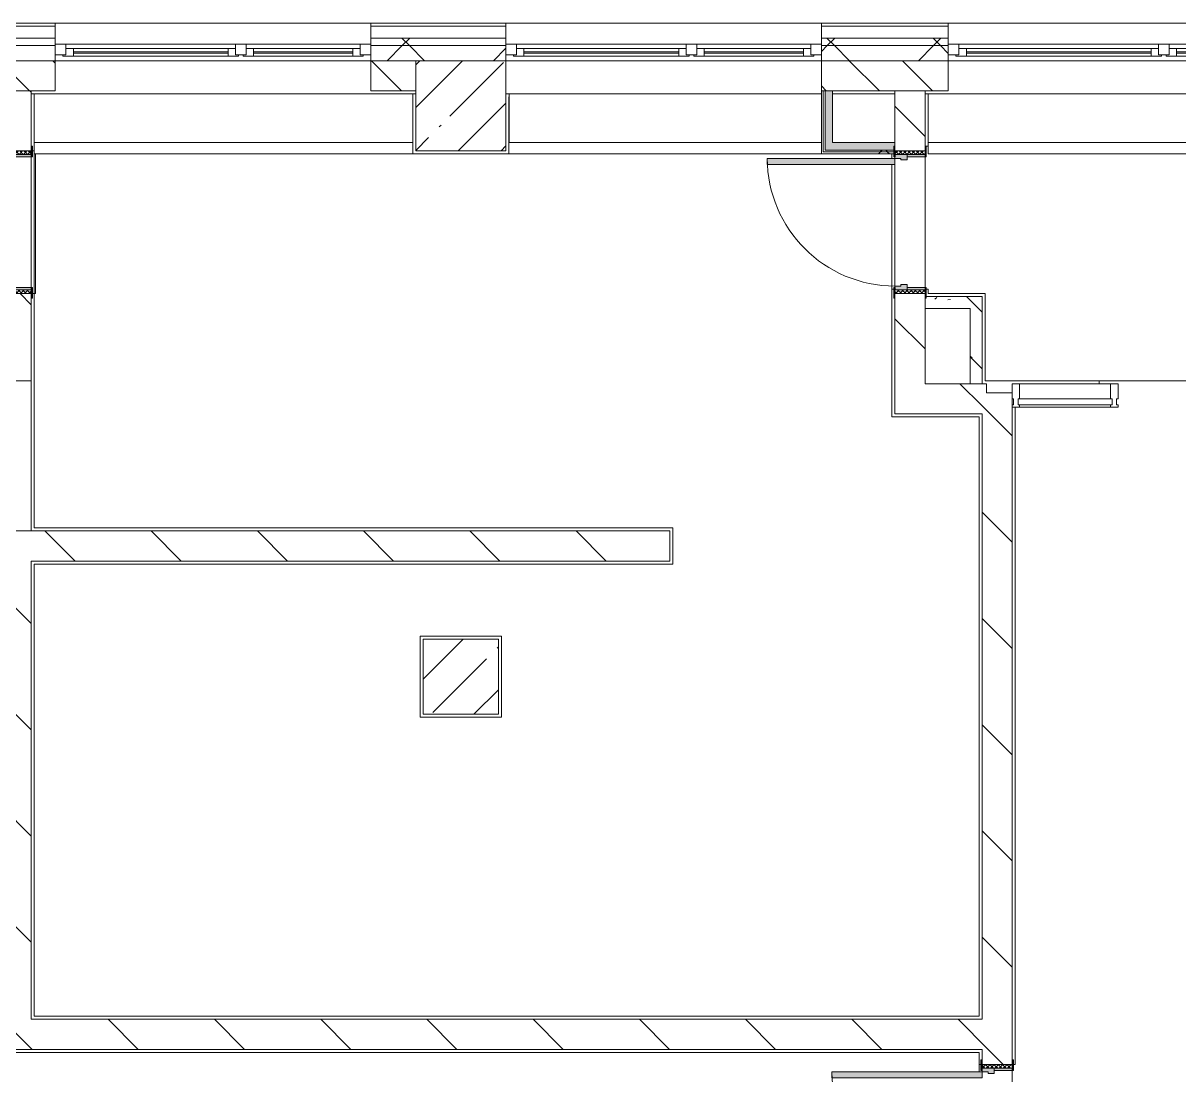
# Model space of a CAD drawing. Header units: millimetres. Extents: x -4196 to 190310, y -8553 to 29000.
# Drawn here: x 110892 to 118586, y 20350 to 27350 of the extents above; entities that cross this region are included whole.
import ezdxf

# ---------------------------------------------------------------- set-up
doc = ezdxf.new("R2010")
doc.units = ezdxf.units.MM
for name, color, linetype, lineweight, true_color in [('A-DOOR-1', 7, 'Continuous', 5, 0xaaaaaa), ('A-DOOR-2', 7, 'Continuous', 5, 0xe2e2e2), ('A-DOOR-FRAM-1', 7, 'Continuous', 5, 0xe2e2e2), ('A-DOOR-FRAM-2', 7, 'Continuous', 5, 0xaaaaaa), ('A-FLOR-1', 7, 'Continuous', 5, 0xaaaaaa), ('I-WALL-2', 7, 'Continuous', 9, 0xe7e7e7), ('I-WALL-5', 7, 'Continuous', 5, 0x787878)]:
    doc.layers.add(name, color=color, linetype=linetype, lineweight=lineweight, true_color=true_color)
for name, color, linetype, lineweight in [('A-GLAZ-1', 7, 'Continuous', 5), ('A-GLAZ-CWMG-2', 7, 'Continuous', 5), ('A-WALL', 7, 'Continuous', 9), ('A-WALL-4', 7, 'Continuous', 5), ('I-WALL-3', 7, 'Continuous', 5), ('S-COLS-2', 7, 'Continuous', 5)]:
    doc.layers.add(name, color=color, linetype=linetype, lineweight=lineweight)
pattern_1 = [(135, (59346.5, 0), (-353.5534, -353.5534), [])]
pattern_2 = [(135, (1826.41, 164.685), (-14.14214, -14.14214), []), (225, (1826.41, 164.685), (14.14214, -14.14214), [])]
pattern_3 = [(45, (-296.384, 164.685), (-14.1421, 14.1421), []), (135, (-296.384, 164.685), (-14.1421, -14.1421), [])]
pattern_4 = [(45, (59346.5, 0), (-353.5534, 353.5534), []), (135, (59346.5, 0), (-353.5534, -353.5534), [])]
pattern_5 = [(135, (59346.5, 0), (-377.1708, -377.1708), [533.4, -88.9, 17.78, -88.9]), (135, (59346.5, 376.94), (-377.1708, -377.1708), []), (50, (59346.5, 0), (637.6445, -55.7866), [66.675, -733.425]), (355, (59346.5, 0), (-123.3494, 668.699), [53.34, -586.74]), (100.451, (59399.6, -4.65), (514.299, 612.908), [56.665, -623.315]), (46.184, (59346.5, 177.8), (948.776, -147.15), [100.012, -1100.137]), (96.636, (59425.6, 165.5), (830.909, 865.997), [84.998, -934.973]), (351.184, (59346.5, 177.8), (830.918, 865.988), [80.01, -880.11]), (21, (59435.4, 133.35), (530.6506, -357.9283), [66.675, -733.425]), (326, (59435.4, 133.35), (216.308, 644.6585), [53.34, -586.74]), (71.451, (59479.6, 103.5), (746.9596, 286.7243), [56.665, -623.315]), (37.5, (59346.5, 0), (10.8105, 295.9426), [16.764, -562.864, 16.764, -578.866, -588.962]), (37.5, (59346.5, 0), (10.8105, 295.9426), [-1175.258, 16.764, -572.198]), (7.5, (59346.5, 0), (233.8692, 350.6318), [16.764, -322.834, 16.764, -549.529, -224.472]), (7.5, (59346.5, 0), (233.8692, 350.6318), [-905.891, 16.764, -207.708]), (327.5, (59148.24, 0), (474.5678, -20.0513), [16.764, -205.486, 16.764, -676.656, -920.115]), (327.5, (59148.24, 0), (474.5678, -20.0513), [-915.67, 16.764, -903.351]), (317.5, (59059.34, 0), (518.4522, 88.9934), [16.764, -272.161, 16.764, -443.738, -653.415]), (317.5, (59059.34, 0), (518.4522, 88.9934), [-749.427, 16.764, -636.651])]
pattern_6 = [(45, (59346.5, 0), (-530.33, 530.33), []), (135, (59346.5, 0), (-530.33, -530.33), [])]

# ---------------------------------------------------------------- blocks, each defined once
blk = doc.blocks.new('Прямоугольный импост - Импост структурный с накладкой - 160мм Темный-32302292-1_6_1_птичка')
at = {"layer": 'A-GLAZ-CWMG-2'}
for p, q in [((-50, 40), (-50, 140)), ((-50, 140), (0, 140)), ((0, 140), (0, 40)), ((-40, 40), (-50, 40)), ((-50, -17), (-50, 0)), ((-50, 0), (-40, 0)), ((-40, 0), (-40, 40)), ((-10, 40), (-10, 0)), ((0, 40), (-10, 40)), ((-10, 0), (0, 0)), ((0, 0), (0, -17)), ((0, -17), (-50, -17))]:
    blk.add_line(p, q, dxfattribs=at)
blk = doc.blocks.new('110_Дверь_СКБ_1Ст_Внутренняя1 - Д-11л 950х2100-32173567-1_6_1_птичка')
at = {"layer": 'A-DOOR-1'}
h = blk.add_hatch(dxfattribs=at)
h.set_pattern_fill('FP_119', color=256, style=0, pattern_type=2)
h.set_pattern_definition(pattern_2)
h.paths.add_polyline_path([(462.5, -100), (487.5, -100), (487.5, 100), (462.5, 100), (462.5, -53.7)])
at = {"layer": 'A-DOOR-2'}
h = blk.add_hatch(color=256, dxfattribs=at)
h.paths.add_polyline_path([(-437.5, 20), (-402.5, 20), (-402.5, 60), (-412.5, 60), (-412.5, 100), (-437.5, 100)])
h.paths.add_polyline_path([(427.5, 44), (427.5, 20), (462.5, 20), (462.5, 100), (437.5, 100), (437.5, 60), (427.5, 60)])
at = {"layer": 'A-DOOR-FRAM-1'}
for points in [[(397.5, 875.8), (397.5, 100), (437.5, 100), (437.5, 950), (397.5, 950)], [(-492.5, 100), (-422.5, 100), (-422.5, 108), (-492.5, 108)], [(447.5, 100), (517.5, 100), (517.5, 108), (447.5, 108)], [(-437.5, -100), (-422.5, -100), (-422.5, 20), (-437.5, 20), (-437.5, -53.7)], [(447.5, -53.7), (447.5, -100), (462.5, -100), (462.5, 20), (447.5, 20)], [(-492.5, -100), (-492.5, -108), (-422.5, -108), (-422.5, -100), (-482.5, -100)], [(447.5, -108), (517.5, -108), (517.5, -100), (447.5, -102.3)]]:
    blk.add_hatch(color=256, dxfattribs=at).paths.add_polyline_path(points)
at = {"layer": 'A-DOOR-FRAM-2'}
h = blk.add_hatch(dxfattribs=at)
h.set_pattern_fill('FP_120', color=256, style=0, pattern_type=2)
h.set_pattern_definition(pattern_3)
h.paths.add_polyline_path([(-462.5, 100), (-462.5, -100), (-437.5, -100), (-437.5, 100)])
at = {"layer": 'A-DOOR-1'}
for p, q in [((437.5, 950), (397.5, 950)), ((397.5, 950), (397.5, 100)), ((437.5, 100), (437.5, 950)), ((397.5, 100), (437.5, 100))]:
    blk.add_line(p, q, dxfattribs=at)
blk.add_arc((437.5, 100), 850, 90, 180, dxfattribs=at)
at = {"layer": 'A-DOOR-FRAM-2'}
for p, q in [((-422.5, 108), (-492.5, 108)), ((-492.5, 108), (-492.5, 100)), ((-492.5, 100), (-422.5, 100)), ((-437.5, 100), (-462.5, 100)), ((-462.5, 100), (-462.5, -100)), ((-412.5, 100), (-437.5, 100)), ((-437.5, 100), (-437.5, 20)), ((-437.5, -100), (-437.5, 100)), ((-422.5, 100), (-437.5, 100)), ((-437.5, 100), (-437.5, 99)), ((-437.5, 99), (-422.5, 99)), ((-422.5, 100), (-422.5, 108)), ((-422.5, 99), (-422.5, 100)), ((-412.5, 60), (-412.5, 100)), ((437.5, 100), (437.5, 60)), ((462.5, 100), (437.5, 100)), ((517.5, 108), (447.5, 108)), ((447.5, 108), (447.5, 100)), ((462.5, 100), (447.5, 100)), ((447.5, 100), (447.5, 99)), ((447.5, 100), (517.5, 100)), ((447.5, 99), (462.5, 99)), ((462.5, 20), (462.5, 100)), ((487.5, 100), (462.5, 100)), ((462.5, 100), (462.5, -100)), ((462.5, 99), (462.5, 100)), ((487.5, -100), (487.5, 100)), ((517.5, 100), (517.5, 108)), ((-437.5, 20), (-402.5, 20)), ((-422.5, 20), (-437.5, 20)), ((-437.5, 20), (-437.5, -100)), ((-422.5, -100), (-422.5, 20)), ((-402.5, 60), (-412.5, 60)), ((-402.5, 20), (-402.5, 60)), ((437.5, 60), (427.5, 60)), ((427.5, 60), (427.5, 20)), ((427.5, 20), (462.5, 20)), ((462.5, 20), (447.5, 20)), ((447.5, 20), (447.5, -100)), ((462.5, -100), (462.5, 20)), ((-422.5, -100), (-492.5, -100)), ((-492.5, -100), (-492.5, -108)), ((-492.5, -108), (-422.5, -108)), ((-462.5, -100), (-437.5, -100)), ((-437.5, -100), (-422.5, -100)), ((-422.5, -108), (-422.5, -100)), ((447.5, -100), (462.5, -100)), ((517.5, -100), (447.5, -100)), ((447.5, -100), (447.5, -108)), ((447.5, -108), (517.5, -108)), ((462.5, -100), (487.5, -100)), ((517.5, -108), (517.5, -100))]:
    blk.add_line(p, q, dxfattribs=at)
blk = doc.blocks.new('PNS_Панель прямоугольная - Нр_Стекло - 40мм-32305525-1_6_1_птичка')
at = {"layer": 'A-GLAZ-1'}
for p, q in [((-312.5, 0), (312.5, 0)), ((302.5, 0), (-302.5, 0)), ((-302.5, -40), (302.5, -40))]:
    blk.add_line(p, q, dxfattribs=at)
blk = doc.blocks.new('Прямоугольный импост - Импост структурный с накладкой - 160мм Темный-32302294-1_6_1_птичка')
at = {"layer": 'A-GLAZ-CWMG-2'}
for p, q in [((-25, 40), (-25, 140)), ((-25, 140), (25, 140)), ((25, 140), (25, 40)), ((-15, 40), (-25, 40)), ((-25, -17), (-25, 0)), ((-25, 0), (-15, 0)), ((-15, 0), (-15, 40)), ((15, 40), (15, 0)), ((25, 40), (15, 40)), ((15, 0), (25, 0)), ((25, 0), (25, -17)), ((25, -17), (-25, -17))]:
    blk.add_line(p, q, dxfattribs=at)
blk = doc.blocks.new('Прямоугольный импост - Импост структурный с накладкой - 160мм Темный-32305521-1_6_1_птичка')
at = {"layer": 'A-GLAZ-CWMG-2'}
for p, q in [((58180, 24950), (58785, 24950)), ((58180, 24793), (58785, 24793))]:
    blk.add_line(p, q, dxfattribs=at)
blk = doc.blocks.new('BSC_Колонна _Прямоугольная - 500х500-33455413-1_6_1_птичка')
at = {"layer": 'S-COLS-2'}
h = blk.add_hatch(dxfattribs=at)
h.set_pattern_fill('FP_171', color=256, style=0, pattern_type=2)
h.set_pattern_definition([(45, (-54460, -23000), (-285.123, 285.123), []), (45, (-54174.88, -23000), (-285.123, 285.123), [504.031, -100.806, 16.764, -84.042])])
h.paths.add_polyline_path([(-250, -250), (250, -250), (250, 250), (-250, 250), (-250, 51.1)])
for p, q in [((250, 250), (-250, 250)), ((-250, 250), (-250, -250)), ((250, -250), (250, 250)), ((-250, -250), (250, -250))]:
    blk.add_line(p, q, dxfattribs=at)
blk = doc.blocks.new('120_Окно_СКБ_2Ст - 120_Окно_СКБ_2Ст 2100х2400 _мал створка справа_-19092174-1_6_1_птичка')
at = {"layer": 'A-GLAZ-1'}
for p, q in [((-1050, -75), (-1050, -5)), ((-1050, -5), (-980, -5)), ((1050, -5), (-1050, -5)), ((-980, -75), (-1050, -75)), ((-1050, -75), (-1000, -75)), ((-980, -75), (-1000, -75)), ((-1000, -75), (-1000, -85)), ((-980, -5), (-980, -75)), ((150, -35), (-980, -35)), ((-980, -35), (-980, -75)), ((-930, -85), (-930, -35)), ((-930, -55), (100, -55)), ((100, -65), (-930, -65)), ((100, -85), (100, -35)), ((150, -75), (150, -5)), ((150, -5), (220, -5)), ((150, -75), (150, -35)), ((220, -75), (150, -75)), ((170, -75), (150, -75)), ((170, -75), (200, -75)), ((170, -85), (170, -75)), ((220, -75), (200, -75)), ((200, -75), (200, -85)), ((220, -5), (220, -75)), ((980, -35), (220, -35)), ((220, -35), (220, -75)), ((270, -85), (270, -35)), ((270, -55), (930, -55)), ((930, -65), (270, -65)), ((930, -85), (930, -35)), ((980, -75), (980, -5)), ((980, -5), (1050, -5)), ((980, -75), (980, -35)), ((1050, -75), (980, -75)), ((1000, -75), (980, -75)), ((1000, -75), (1050, -75)), ((1000, -85), (1000, -75)), ((1050, -5), (1050, -75)), ((-1000, -85), (170, -85)), ((170, -85), (-1000, -85)), ((200, -85), (1000, -85)), ((1000, -85), (200, -85))]:
    blk.add_line(p, q, dxfattribs=at)
blk = doc.blocks.new('120_Окно_СКБ_2Ст - 120_Окно_СКБ_2Ст 2300х2400 _мал створка справа_-19949978-1_6_1_птичка')
at = {"layer": 'A-GLAZ-1'}
for p, q in [((-1150, -75), (-1150, -5)), ((-1150, -5), (-1080, -5)), ((1150, -5), (-1150, -5)), ((-1080, -75), (-1150, -75)), ((-1150, -75), (-1100, -75)), ((-1080, -75), (-1100, -75)), ((-1100, -75), (-1100, -85)), ((-1080, -5), (-1080, -75)), ((250, -35), (-1080, -35)), ((-1080, -35), (-1080, -75)), ((-1030, -85), (-1030, -35)), ((-1030, -55), (200, -55)), ((200, -65), (-1030, -65)), ((200, -85), (200, -35)), ((250, -75), (250, -5)), ((250, -5), (320, -5)), ((250, -75), (250, -35)), ((320, -75), (250, -75)), ((270, -75), (250, -75)), ((270, -75), (300, -75)), ((270, -85), (270, -75)), ((320, -75), (300, -75)), ((300, -75), (300, -85)), ((320, -5), (320, -75)), ((1080, -35), (320, -35)), ((320, -35), (320, -75)), ((370, -85), (370, -35)), ((370, -55), (1030, -55)), ((1030, -65), (370, -65)), ((1030, -85), (1030, -35)), ((1080, -75), (1080, -5)), ((1080, -5), (1150, -5)), ((1080, -75), (1080, -35)), ((1150, -75), (1080, -75)), ((1100, -75), (1080, -75)), ((1100, -75), (1150, -75)), ((1100, -85), (1100, -75)), ((1150, -5), (1150, -75)), ((-1100, -85), (270, -85)), ((270, -85), (-1100, -85)), ((300, -85), (1100, -85)), ((1100, -85), (300, -85))]:
    blk.add_line(p, q, dxfattribs=at)
blk = doc.blocks.new('110_Дверь_СКБ_1Ст_Внутренняя1 - Д-26л 950х2100 EIW30-32941023-1_6_1_птичка')
at = {"layer": 'A-DOOR-1'}
h = blk.add_hatch(dxfattribs=at)
h.set_pattern_fill('FP_119', color=256, style=0, pattern_type=2)
h.set_pattern_definition(pattern_2)
h.paths.add_polyline_path([(462.5, 100), (467.5, -100), (487.5, -100), (487.5, 100), (467.5, 100)])
at = {"layer": 'A-DOOR-2'}
h = blk.add_hatch(color=256, dxfattribs=at)
h.paths.add_polyline_path([(-437.5, 92.9), (-437.5, 20), (-402.5, 20), (-407.2, 60), (-412.5, 65.8), (-412.5, 100), (-437.5, 94.9), (-437.5, 94)])
h.paths.add_polyline_path([(427.5, 44), (427.5, 20), (462.5, 20), (462.5, 100), (437.5, 100), (437.5, 60), (427.5, 60)])
at = {"layer": 'A-DOOR-FRAM-1'}
for points in [[(397.5, 100), (437.5, 100), (437.5, 950), (397.5, 950), (397.5, 120)], [(-492.5, 102.9), (-492.5, 100), (-422.5, 100), (-422.5, 108), (-492.5, 108)], [(447.5, 108), (447.5, 100), (517.5, 100), (517.5, 108), (462.5, 108)], [(-437.5, -100), (-422.5, -100), (-422.5, 20), (-437.5, 20)], [(447.5, -100), (462.5, -100), (462.5, 20), (447.5, 20)], [(-492.5, -100), (-492.5, -108), (-422.5, -108), (-422.5, -100), (-462.5, -100)], [(447.5, -100), (447.5, -108), (517.5, -108), (517.5, -100), (462.5, -100)]]:
    blk.add_hatch(color=256, dxfattribs=at).paths.add_polyline_path(points)
at = {"layer": 'A-DOOR-FRAM-2'}
h = blk.add_hatch(dxfattribs=at)
h.set_pattern_fill('FP_120', color=256, style=0, pattern_type=2)
h.set_pattern_definition(pattern_3)
h.paths.add_polyline_path([(-462.5, -100), (-437.5, -100), (-443.3, 100), (-462.5, 100)])
at = {"layer": 'A-DOOR-1'}
for p, q in [((437.5, 950), (397.5, 950)), ((397.5, 950), (397.5, 100)), ((437.5, 100), (437.5, 950)), ((397.5, 100), (437.5, 100))]:
    blk.add_line(p, q, dxfattribs=at)
blk.add_arc((437.5, 100), 850, 90, 180, dxfattribs=at)
at = {"layer": 'A-DOOR-FRAM-2'}
for p, q in [((-422.5, 108), (-492.5, 108)), ((-492.5, 108), (-492.5, 100)), ((-492.5, 100), (-422.5, 100)), ((-437.5, 100), (-462.5, 100)), ((-462.5, 100), (-462.5, -100)), ((-412.5, 100), (-437.5, 100)), ((-437.5, 100), (-437.5, 20)), ((-437.5, -100), (-437.5, 100)), ((-422.5, 100), (-437.5, 100)), ((-437.5, 100), (-437.5, 99)), ((-437.5, 99), (-422.5, 99)), ((-422.5, 100), (-422.5, 108)), ((-422.5, 99), (-422.5, 100)), ((-412.5, 60), (-412.5, 100)), ((437.5, 100), (437.5, 60)), ((462.5, 100), (437.5, 100)), ((517.5, 108), (447.5, 108)), ((447.5, 108), (447.5, 100)), ((462.5, 100), (447.5, 100)), ((447.5, 100), (447.5, 99)), ((447.5, 100), (517.5, 100)), ((447.5, 99), (462.5, 99)), ((462.5, 20), (462.5, 100)), ((487.5, 100), (462.5, 100)), ((462.5, 100), (462.5, -100)), ((462.5, 99), (462.5, 100)), ((487.5, -100), (487.5, 100)), ((517.5, 100), (517.5, 108)), ((-437.5, 20), (-402.5, 20)), ((-422.5, 20), (-437.5, 20)), ((-437.5, 20), (-437.5, -100)), ((-422.5, -100), (-422.5, 20)), ((-402.5, 60), (-412.5, 60)), ((-402.5, 20), (-402.5, 60)), ((437.5, 60), (427.5, 60)), ((427.5, 60), (427.5, 20)), ((427.5, 20), (462.5, 20)), ((462.5, 20), (447.5, 20)), ((447.5, 20), (447.5, -100)), ((462.5, -100), (462.5, 20)), ((-422.5, -100), (-492.5, -100)), ((-492.5, -100), (-492.5, -108)), ((-492.5, -108), (-422.5, -108)), ((-462.5, -100), (-437.5, -100)), ((-437.5, -100), (-422.5, -100)), ((-422.5, -108), (-422.5, -100)), ((447.5, -100), (462.5, -100)), ((517.5, -100), (447.5, -100)), ((447.5, -100), (447.5, -108)), ((447.5, -108), (517.5, -108)), ((462.5, -100), (487.5, -100)), ((517.5, -108), (517.5, -100))]:
    blk.add_line(p, q, dxfattribs=at)
blk = doc.blocks.new('110_Дверь_СКБ_1Ст_Внутренняя1 - Д-12 EIW 1100x2100h_кладовые _все__ коридор _между помещениями блока столовой__ моечные _все_-32936079-1_6_1_птичка')
at = {"layer": 'A-DOOR-1'}
h = blk.add_hatch(dxfattribs=at)
h.set_pattern_fill('FP_149', color=256, style=0, pattern_type=2)
h.set_pattern_definition([(135, (1751.41, 164.685), (-14.14214, -14.14214), []), (225, (1751.41, 164.685), (14.14214, -14.14214), [])])
h.paths.add_polyline_path([(537.5, -100), (562.5, -100), (562.5, 100), (537.5, 100)])
at = {"layer": 'A-DOOR-2'}
h = blk.add_hatch(color=256, dxfattribs=at)
h.paths.add_polyline_path([(-512.5, 20), (-477.5, 20), (-477.5, 60), (-487.5, 60), (-487.5, 100), (-512.5, 100)])
h.paths.add_polyline_path([(502.5, 44), (502.5, 20), (537.5, 20), (537.5, 100), (512.5, 100), (512.5, 60), (502.5, 60)])
at = {"layer": 'A-DOOR-FRAM-1'}
for points in [[(472.5, 120), (472.5, 100), (512.5, 100), (512.5, 1100), (472.5, 1100), (472.5, 178.7)], [(-567.5, 100), (-497.5, 100), (-497.5, 108), (-567.5, 108)], [(522.5, 100), (592.5, 100), (592.5, 108), (522.5, 108)], [(-512.5, -100), (-497.5, -100), (-497.5, 20), (-512.5, 20)], [(522.5, -100), (537.5, -100), (537.5, 20), (522.5, 20)], [(-567.5, -108), (-497.5, -108), (-497.5, -100), (-567.5, -100)], [(522.5, -108), (592.5, -108), (592.5, -100), (522.5, -100)]]:
    blk.add_hatch(color=256, dxfattribs=at).paths.add_polyline_path(points)
at = {"layer": 'A-DOOR-FRAM-2'}
h = blk.add_hatch(dxfattribs=at)
h.set_pattern_fill('FP_150', color=256, style=0, pattern_type=2)
h.set_pattern_definition([(45, (-371.384, 164.685), (-14.1421, 14.1421), []), (135, (-371.384, 164.685), (-14.1421, -14.1421), [])])
h.paths.add_polyline_path([(-537.5, -100), (-512.5, -100), (-512.5, 100), (-537.5, 100)])
at = {"layer": 'A-DOOR-1'}
for p, q in [((512.5, 1100), (472.5, 1100)), ((472.5, 1100), (472.5, 100)), ((512.5, 100), (512.5, 1100)), ((472.5, 100), (512.5, 100))]:
    blk.add_line(p, q, dxfattribs=at)
blk.add_arc((512.5, 100), 1000, 90, 180, dxfattribs=at)
at = {"layer": 'A-DOOR-FRAM-2'}
for p, q in [((-497.5, 108), (-567.5, 108)), ((-567.5, 108), (-567.5, 100)), ((-567.5, 100), (-497.5, 100)), ((-512.5, 100), (-537.5, 100)), ((-537.5, 100), (-537.5, -100)), ((-487.5, 100), (-512.5, 100)), ((-512.5, 100), (-512.5, 20)), ((-512.5, -100), (-512.5, 100)), ((-497.5, 100), (-512.5, 100)), ((-512.5, 100), (-512.5, 99)), ((-512.5, 99), (-497.5, 99)), ((-497.5, 100), (-497.5, 108)), ((-497.5, 99), (-497.5, 100)), ((-487.5, 60), (-487.5, 100)), ((512.5, 100), (512.5, 60)), ((537.5, 100), (512.5, 100)), ((592.5, 108), (522.5, 108)), ((522.5, 108), (522.5, 100)), ((537.5, 100), (522.5, 100)), ((522.5, 100), (522.5, 99)), ((522.5, 100), (592.5, 100)), ((522.5, 99), (537.5, 99)), ((537.5, 20), (537.5, 100)), ((562.5, 100), (537.5, 100)), ((537.5, 100), (537.5, -100)), ((537.5, 99), (537.5, 100)), ((562.5, -100), (562.5, 100)), ((592.5, 100), (592.5, 108)), ((-512.5, 20), (-477.5, 20)), ((-497.5, 20), (-512.5, 20)), ((-512.5, 20), (-512.5, -100)), ((-497.5, -100), (-497.5, 20)), ((-477.5, 60), (-487.5, 60)), ((-477.5, 20), (-477.5, 60)), ((512.5, 60), (502.5, 60)), ((502.5, 60), (502.5, 20)), ((502.5, 20), (537.5, 20)), ((537.5, 20), (522.5, 20)), ((522.5, 20), (522.5, -100)), ((537.5, -100), (537.5, 20)), ((-497.5, -100), (-567.5, -100)), ((-567.5, -100), (-567.5, -108)), ((-567.5, -108), (-497.5, -108)), ((-537.5, -100), (-512.5, -100)), ((-512.5, -100), (-497.5, -100)), ((-497.5, -108), (-497.5, -100)), ((522.5, -100), (537.5, -100)), ((592.5, -100), (522.5, -100)), ((522.5, -100), (522.5, -108)), ((522.5, -108), (592.5, -108)), ((537.5, -100), (562.5, -100)), ((592.5, -108), (592.5, -100))]:
    blk.add_line(p, q, dxfattribs=at)
blk = doc.blocks.new('DOR_Проход в стене_Прямоугольный - 1000x1500-23441848-1_6_1_птичка')
at = {"layer": 'A-DOOR-1'}
for p, q in [((500, 100), (-500, 100)), ((500, -100), (-500, -100))]:
    blk.add_line(p, q, dxfattribs=at)
blk = doc.blocks.new('Зашивка приборов отопления7 - Зашивка приборов отопления-33277170-1_6_1_птичка')
at = {"layer": 'A-WALL-4'}
for p, q in [((51619.5, 26880), (51619.5, 26555)), ((54140, 26880), (51619.5, 26880)), ((54140, 26555), (54140, 26880)), ((51619.5, 26555), (54140, 26555)), ((54140, 26555), (51619.5, 26555)), ((51619.5, 26555), (51619.5, 26480)), ((54140, 26480), (54140, 26555)), ((51619.5, 26480), (54140, 26480))]:
    blk.add_line(p, q, dxfattribs=at)
blk = doc.blocks.new('Зашивка приборов отопления8 - Зашивка приборов отопления-33277697-1_6_1_птичка')
at = {"layer": 'A-WALL-4'}
for p, q in [((52060.5, 26880), (52060.5, 26555)), ((54140, 26880), (52060.5, 26880)), ((54140, 26555), (52060.2, 26555)), ((52060.2, 26555), (52060.2, 26480)), ((52060.5, 26555), (54140, 26555)), ((52060.2, 26480), (54140, 26480))]:
    blk.add_line(p, q, dxfattribs=at)
blk = doc.blocks.new('Зашивка приборов отопления9 - Зашивка приборов отопления-33277916-1_6_1_птичка')
at = {"layer": 'A-WALL-4'}
for p, q in [((51570, 26880), (51570, 26555)), ((54140, 26880), (51570, 26880)), ((54140, 26555), (54140, 26880)), ((51570, 26555), (54140, 26555)), ((54140, 26555), (51570, 26555)), ((51570, 26555), (51570, 26480)), ((54140, 26480), (54140, 26555)), ((51570, 26480), (54140, 26480))]:
    blk.add_line(p, q, dxfattribs=at)

msp = doc.modelspace()

# ---------------------------------------------------------------- hatches: boundary and pattern name
at = {"layer": 'A-WALL-4'}
h = msp.add_hatch(dxfattribs=at)
h.set_pattern_fill('FP_116', color=256, style=0, pattern_type=2)
h.set_pattern_definition(pattern_4)
h.paths.add_polyline_path([(142771.6, 27200), (144316.5, 27200), (144316.5, 27250), (139696.5, 27250), (139696.5, 27200), (142571.6, 27200)])
h.paths.add_polyline_path([(130156.5, 27200), (130156.5, 27250), (127556.5, 27250), (127556.5, 27200), (129656.5, 27200)])
h.paths.add_polyline_path([(126106.5, 27200), (126456.5, 27200), (126456.5, 27250), (125506.5, 27250), (125506.5, 27200)])
h.paths.add_polyline_path([(132256.5, 27200), (133596.5, 27200), (133596.5, 27250), (132256.5, 27250), (132256.5, 27210)])
h.paths.add_polyline_path([(136596.5, 27200), (136596.5, 27250), (135696.5, 27250), (135696.5, 27200), (136096.5, 27200)])
h.paths.add_polyline_path([(117051.5, 27200), (117051.5, 27250), (116206.5, 27250), (116206.5, 27200)])
h.paths.add_polyline_path([(119638.6, 27200), (120406.5, 27200), (120406.5, 27250), (119351.5, 27250), (119351.5, 27200)])
h.paths.add_polyline_path([(113206.5, 27200), (114106.5, 27200), (114106.5, 27250), (113206.5, 27250), (113206.5, 27210)])
h.paths.add_polyline_path([(108106.5, 27200), (108106.5, 27250), (107006.5, 27250), (107006.5, 27200), (107506.5, 27200)])
h.paths.add_polyline_path([(111106.5, 27200), (111106.5, 27250), (110206.5, 27250), (110206.5, 27200)])
h.paths.add_polyline_path([(103906.5, 27200), (103906.5, 27250), (101506.5, 27250), (101506.5, 27200), (102908, 27200)])
h = msp.add_hatch(dxfattribs=at)
h.set_pattern_fill('FP_116', color=256, style=0, pattern_type=2)
h.set_pattern_definition(pattern_4)
h.paths.add_polyline_path([(102106.5, 27100), (103906.5, 27100), (103906.5, 27200), (101506.5, 27200), (101506.5, 27100)])
h.paths.add_polyline_path([(120106.5, 27100), (120406.5, 27100), (120406.5, 27200), (119351.5, 27200), (119351.5, 27100), (119638.6, 27100)])
h.paths.add_polyline_path([(143446.5, 27100), (144316.5, 27100), (144311.9, 27200), (139696.5, 27198.1), (139696.5, 27100), (142771.6, 27100)])
h.paths.add_polyline_path([(110746.5, 27100), (111106.5, 27100), (111106.5, 27200), (110206.5, 27200), (110206.5, 27100)])
h.paths.add_polyline_path([(113206.5, 27100), (114106.5, 27100), (114106.5, 27200), (113206.5, 27200), (113206.5, 27140)])
h.paths.add_polyline_path([(107206.5, 27100), (108106.5, 27100), (108106.5, 27200), (107006.5, 27200), (107006.5, 27100)])
h.paths.add_polyline_path([(126456.5, 27100), (126456.5, 27102), (126424.5, 27102), (126424.5, 27110), (126456.5, 27110), (126456.5, 27200), (125506.5, 27200), (125506.5, 27100), (126424.5, 27100)])
h.paths.add_polyline_path([(117051.5, 27100), (117051.5, 27200), (116206.5, 27200), (116206.5, 27100), (116696.5, 27100)])
h.paths.add_polyline_path([(136096.5, 27100), (136596.5, 27100), (136596.5, 27200), (135696.5, 27200), (135696.5, 27100)])
h.paths.add_polyline_path([(127588.5, 27100), (130156.5, 27100), (130156.5, 27200), (127556.5, 27200), (127556.5, 27110), (127588.5, 27110), (127588.5, 27102), (127556.5, 27100)])
h.paths.add_polyline_path([(132886.5, 27100), (133596.5, 27100), (133596.5, 27200), (132256.5, 27200), (132256.5, 27100)])
h = msp.add_hatch(dxfattribs=at)
h.set_pattern_fill('FP_98', color=256, style=0, pattern_type=2)
h.set_pattern_definition([(135, (59346.5, 0), (-176.7767, -176.7767), [])])
h.paths.add_polyline_path([(116696.5, 26900), (117051.5, 26900), (117051.5, 27100), (116206.5, 27100), (116206.5, 26900)])
h.paths.add_polyline_path([(102106.5, 26900), (103906.5, 26900), (103906.5, 27100), (102106.5, 27100), (102106.5, 27061.4)])
h.paths.add_polyline_path([(110343.8, 26900), (111106.5, 26900), (111106.5, 27100), (110206.5, 27100), (110206.5, 26900)])
h.paths.add_polyline_path([(113206.5, 26900), (113506.5, 26900), (113506.5, 27100), (113206.5, 27100), (113206.5, 26969.4)])
h.paths.add_polyline_path([(139996.5, 26900), (139996.5, 27100), (139696.5, 27100), (139696.5, 26900)])
h.paths.add_polyline_path([(120106.5, 26900), (120406.5, 26900), (120406.5, 27100), (120106.5, 27100), (120106.5, 26953.9)])
h.paths.add_polyline_path([(136096.5, 26900), (136096.5, 27100), (135696.5, 27100), (135696.5, 26900), (135774.7, 26900)])
h.paths.add_polyline_path([(126406.5, 26900), (126406.5, 27100), (126106.5, 27100), (126106.5, 26900)])
h.paths.add_polyline_path([(119351.5, 26900), (119506.5, 26900), (119506.5, 27100), (119351.5, 27100), (119351.5, 26936.5)])
h.paths.add_polyline_path([(127552.5, 26900), (129656.5, 26900), (129656.5, 27100), (127552.5, 27100), (127552.5, 27091.3)])
h.paths.add_polyline_path([(133596.5, 26900), (133596.5, 27100), (133386.5, 27100), (133386.5, 26900)])
h.paths.add_polyline_path([(132886.5, 26900), (132886.5, 27100), (132256.5, 27100), (132256.5, 26900)])
h.paths.add_polyline_path([(107006.5, 26900), (107506.5, 26900), (107506.5, 27100), (107006.5, 27100), (107006.5, 27079.6)])
at = {"layer": 'I-WALL-2'}
for points in [[(116231.5, 26505), (116281.5, 26505), (116281.5, 26900), (116231.5, 26896.6), (116231.5, 26516.4)], [(116281.5, 26505), (116688.5, 26505), (116688.5, 26530), (116696.5, 26530), (116696.5, 26555), (116281.5, 26555), (116281.5, 26516.4)]]:
    msp.add_hatch(color=256, dxfattribs=at).paths.add_polyline_path(points)
at = {"layer": 'I-WALL-3'}
h = msp.add_hatch(dxfattribs=at)
h.set_pattern_fill('FP_115', color=256, style=0, pattern_type=2)
h.set_pattern_definition(pattern_1)
h.paths.add_polyline_path([(110746.5, 20520), (110946.5, 20520), (110946.5, 23970), (110746.5, 23970), (110746.5, 20521.7)])
h.paths.add_polyline_path([(110946.5, 24970), (110946.5, 25550), (110746.5, 25550), (110746.5, 24970)])
h.paths.add_polyline_path([(110946.5, 26500), (110946.5, 26900), (110746.5, 26895.5), (110746.5, 26500), (110839.3, 26500)])
h = msp.add_hatch(dxfattribs=at)
h.set_pattern_fill('FP_115', color=256, style=0, pattern_type=2)
h.set_pattern_definition(pattern_1)
h.paths.add_polyline_path([(116706.3, 24750), (116896.5, 24750), (116896.5, 25550), (116696.5, 25550), (116696.5, 24750)])
h.paths.add_polyline_path([(116896.5, 26500), (116896.5, 26900), (116696.5, 26900), (116696.5, 26500), (116850.2, 26500)])
h = msp.add_hatch(dxfattribs=at)
h.set_pattern_fill('FP_208', color=256, style=0, pattern_type=2)
h.set_pattern_definition(pattern_6)
h.paths.add_polyline_path([(116219, 26480), (116688.5, 26480), (116688.5, 26492.5), (116219, 26489.4)])
h = msp.add_hatch(dxfattribs=at)
h.set_pattern_fill('FP_208', color=256, style=0, pattern_type=2)
h.set_pattern_definition(pattern_6)
h.paths.add_polyline_path([(116676.5, 26492.5), (116688.5, 26492.7), (116688.5, 26505), (116231.5, 26505), (116231.5, 26492.5), (116281.5, 26492.5)])
h = msp.add_hatch(dxfattribs=at)
h.set_pattern_fill('FP_115', color=256, style=0, pattern_type=2)
h.set_pattern_definition(pattern_1)
h.paths.add_polyline_path([(117276.5, 24750), (117276.5, 24890), (117306.5, 24890), (117306.5, 24950), (116896.5, 24950), (116896.5, 24750), (117256.5, 24750)])
h = msp.add_hatch(dxfattribs=at)
h.set_pattern_fill('FP_115', color=256, style=0, pattern_type=2)
h.set_pattern_definition(pattern_1)
h.paths.add_polyline_path([(117476.5, 20720), (117476.5, 24890), (117276.5, 24890), (117276.5, 20720)])
h = msp.add_hatch(dxfattribs=at)
h.set_pattern_fill('FP_115', color=256, style=0, pattern_type=2)
h.set_pattern_definition(pattern_1)
h.paths.add_polyline_path([(114076.5, 23770), (115196.5, 23770), (115196.5, 23970), (110946.5, 23970), (110946.5, 23770), (113536.5, 23770)])
h = msp.add_hatch(dxfattribs=at)
h.set_pattern_fill('FP_115', color=256, style=0, pattern_type=2)
h.set_pattern_definition(pattern_1)
h.paths.add_polyline_path([(117256.5, 20520), (117476.5, 20520), (117476.5, 20720), (110946.5, 20720), (110946.5, 20520), (116676.5, 20520)])
h = msp.add_hatch(dxfattribs=at)
h.set_pattern_fill('FP_115', color=256, style=0, pattern_type=2)
h.set_pattern_definition(pattern_1)
h.paths.add_polyline_path([(117476.5, 18600), (117476.5, 19320), (117276.5, 19320), (117276.5, 18600)])
h.paths.add_polyline_path([(117476.5, 20420), (117476.5, 20520), (117276.5, 20520), (117276.5, 20420)])
at = {"layer": 'I-WALL-5'}
h = msp.add_hatch(dxfattribs=at)
h.set_pattern_fill('FP_127', color=256, style=0, pattern_type=2)
h.set_pattern_definition(pattern_5)
h.paths.add_polyline_path([(117061, 25450), (117196.5, 25450), (117196.5, 25530), (116904.5, 25530), (116904.5, 25520), (116896.5, 25520), (116896.5, 25450), (116916.5, 25450)])
h = msp.add_hatch(dxfattribs=at)
h.set_pattern_fill('FP_127', color=256, style=0, pattern_type=2)
h.set_pattern_definition(pattern_5)
h.paths.add_polyline_path([(117276.5, 24950), (117276.5, 25530), (117196.5, 25530), (117196.5, 24950)])
at = {"layer": 'S-COLS-2'}
h = msp.add_hatch(dxfattribs=at)
h.set_pattern_fill('FP_97', color=256, style=0, pattern_type=2)
h.set_pattern_definition([(45, (59346.5, 0), (-285.123, 285.123), []), (45, (59631.6, 0), (-285.123, 285.123), [504.031, -100.806, 16.764, -84.042])])
h.paths.add_polyline_path([(114106.5, 26500), (114106.5, 27100), (113506.5, 27100), (113506.5, 26500)])

# ---------------------------------------------------------------- linework, layer by layer
at = {"layer": 'A-FLOR-1'}
for p, q in [((114126.5, 26860), (114126.5, 26480)), ((110966, 26500), (110954.5, 26500)), ((110966.5, 26480), (110966.5, 23990)), ((110974.5, 25550), (110974.5, 26480)), ((114126.5, 26480), (113486.5, 26480)), ((116676.5, 26450), (116676.5, 26480)), ((116916.5, 26530), (116904.5, 26530)), ((116676.5, 26410), (116676.5, 24730)), ((110954.5, 25550), (110974.5, 25550)), ((116676.5, 25580), (116688.5, 25580)), ((116904.5, 25580), (116916.5, 25580)), ((116916.5, 25580), (116916.5, 25550)), ((116916.5, 25550), (117296.5, 25550)), ((117296.5, 25550), (117296.5, 24970)), ((117296.5, 24970), (126126.5, 24970)), ((118056.5, 24970), (118056.5, 24950)), ((117496.5, 24791.7), (117496.5, 20420)), ((117256.5, 24730), (116676.5, 24730)), ((117256.5, 20740), (117256.5, 24730)), ((110966.5, 23990), (115216.5, 23990)), ((115216.5, 23990), (115216.5, 23750)), ((115216.5, 23750), (110966.5, 23750)), ((110966.5, 23750), (110966.5, 20740)), ((113536.5, 22730), (113536.5, 23270)), ((113536.5, 23270), (114076.5, 23270)), ((114076.5, 23270), (114076.5, 22730)), ((114076.5, 22730), (113536.5, 22730)), ((110966.5, 20740), (117256.5, 20740)), ((117256.5, 20500), (110726.5, 20500)), ((117256.5, 20500), (117256.5, 20370)), ((117268.5, 20420), (117256.5, 20420)), ((117496.5, 20420), (117484.5, 20420))]:
    msp.add_line(p, q, dxfattribs=at)
at = {"layer": 'A-WALL'}
for p, q in [((111106.5, 27330), (110206.5, 27330)), ((114106.5, 27330), (113206.5, 27330)), ((117051.5, 27330), (116206.5, 27330)), ((111106.5, 27250), (110206.5, 27250)), ((114106.5, 27250), (113206.5, 27250)), ((117051.5, 27250), (116206.5, 27250)), ((111106.5, 27200), (110206.5, 27200)), ((114106.5, 27200), (113206.5, 27200)), ((117051.5, 27200), (116206.5, 27200)), ((111106.5, 27100), (110206.5, 27100)), ((110206.5, 27100), (111106.5, 27100)), ((113506.5, 27100), (113206.5, 27100)), ((113206.5, 27100), (113506.5, 27100)), ((117051.5, 27100), (116206.5, 27100)), ((116206.5, 27100), (117051.5, 27100)), ((110946.5, 26900), (110746.5, 26900)), ((116219, 26492.5), (116219, 26900)), ((116231.5, 26505), (116231.5, 26900)), ((116896.5, 26900), (116696.5, 26900)), ((116688.5, 26492.5), (116219, 26492.5)), ((116688.5, 26505), (116231.5, 26505)), ((116896.5, 25520), (116896.5, 25450)), ((117196.5, 24950), (117276.5, 24950))]:
    msp.add_line(p, q, dxfattribs=at)
at = {"layer": 'A-WALL-4'}
for p, q in [((101506.5, 27350), (111106.5, 27350)), ((111106.5, 27100), (111106.5, 27350)), ((111106.5, 27350), (126456.5, 27350)), ((113206.5, 27350), (113206.5, 27100)), ((114106.5, 27100), (114106.5, 27350)), ((116206.5, 27350), (116206.5, 27100)), ((117051.5, 27100), (117051.5, 27350)), ((111106.5, 26900), (111106.5, 27100)), ((113206.5, 27100), (111106.5, 27100)), ((113206.5, 27100), (113206.5, 26900)), ((113506.5, 26900), (113506.5, 27100)), ((116206.5, 27100), (113506.5, 27100)), ((116206.5, 27100), (116206.5, 26900)), ((117051.5, 26900), (117051.5, 27100)), ((119351.5, 27100), (117051.5, 27100)), ((110946.5, 26900), (111106.5, 26900)), ((113206.5, 26900), (113506.5, 26900)), ((116281.5, 26900), (116696.5, 26900)), ((116896.5, 26900), (117051.5, 26900))]:
    msp.add_line(p, q, dxfattribs=at)
at = {"layer": 'I-WALL-3'}
for p, q in [((111106.5, 27100), (113206.5, 27100)), ((114106.5, 27100), (116206.5, 27100)), ((117051.5, 27100), (119351.5, 27100)), ((110946.5, 26530), (110946.5, 26900)), ((113506.5, 26880), (110946.5, 26880)), ((116207.1, 26880), (114106.5, 26880)), ((116206.5, 26900), (116206.5, 26480)), ((116281.5, 26900), (116206.5, 26900)), ((116281.5, 26555), (116281.5, 26900)), ((116696.5, 26880), (116281.5, 26880)), ((116696.5, 26530), (116696.5, 26900)), ((116896.5, 26530), (116896.5, 26900)), ((119506.5, 26880), (116896.5, 26880)), ((116696.5, 26555), (116281.5, 26555)), ((116206.5, 26480), (116688.5, 26480)), ((110946.5, 26460), (110946.5, 25590)), ((116696.5, 25600), (116696.5, 26410)), ((116896.5, 26460), (116896.5, 25590)), ((110946.5, 25520), (110946.5, 23970)), ((116696.5, 25520), (116696.5, 24750)), ((117276.5, 25530), (116904.5, 25530)), ((117276.5, 24950), (117276.5, 25530)), ((116896.5, 25450), (117196.5, 25450)), ((116896.5, 24950), (116896.5, 25450)), ((117196.5, 25450), (117196.5, 24950)), ((110746.5, 24970), (110946.5, 24970)), ((117196.5, 24950), (116896.5, 24950)), ((117306.5, 24950), (117276.5, 24950)), ((117306.5, 24890), (117306.5, 24950)), ((117476.5, 24890), (117306.5, 24890)), ((117476.5, 20450), (117476.5, 24890)), ((116696.5, 24750), (117276.5, 24750)), ((117276.5, 24750), (117276.5, 20720)), ((115196.5, 23970), (110746.5, 23970)), ((115196.5, 23770), (115196.5, 23970)), ((110946.5, 20720), (110946.5, 23770)), ((110946.5, 23770), (115196.5, 23770)), ((117276.5, 20720), (110946.5, 20720)), ((110746.5, 20520), (117276.5, 20520)), ((117276.5, 20520), (117276.5, 20450)), ((117476.5, 20380), (117476.5, 19360))]:
    msp.add_line(p, q, dxfattribs=at)
at = {"layer": 'S-COLS-2'}
for p, q in [((114106.5, 27100), (113506.5, 27100)), ((113506.5, 27100), (113506.5, 26900)), ((114106.5, 26500), (114106.5, 27100)), ((113506.5, 26900), (113506.5, 26500)), ((113506.5, 26500), (114106.5, 26500))]:
    msp.add_line(p, q, dxfattribs=at)

# ---------------------------------------------------------------- block references
at = {"layer": 'A-DOOR-1'}
for name, p, rotation in [('110_Дверь_СКБ_1Ст_Внутренняя1 - Д-26л 950х2100 EIW30-32941023-1_6_1_птичка', (110846.5, 26012.5), 89.9999999999999), ('110_Дверь_СКБ_1Ст_Внутренняя1 - Д-11л 950х2100-32173567-1_6_1_птичка', (116796.5, 26012.5), 89.99999999999991), ('DOR_Проход в стене_Прямоугольный - 1000x1500-23441848-1_6_1_птичка', (110846.5, 24470), 89.9999999999999), ('110_Дверь_СКБ_1Ст_Внутренняя1 - Д-12 EIW 1100x2100h_кладовые _все__ коридор _между помещениями блока столовой__ моечные _все_-32936079-1_6_1_птичка', (117376.5, 19857.5), 89.99999999999991)]:
    msp.add_blockref(name, p, dxfattribs=dict(at, rotation=rotation))
at = {"layer": 'A-GLAZ-1'}
for name, p in [('120_Окно_СКБ_2Ст - 120_Окно_СКБ_2Ст 2100х2400 _мал створка справа_-19092174-1_6_1_птичка', (112156.5, 27215)), ('120_Окно_СКБ_2Ст - 120_Окно_СКБ_2Ст 2100х2400 _мал створка справа_-19092174-1_6_1_птичка', (115156.5, 27215)), ('120_Окно_СКБ_2Ст - 120_Окно_СКБ_2Ст 2300х2400 _мал створка справа_-19949978-1_6_1_птичка', (118201.5, 27215))]:
    msp.add_blockref(name, p, dxfattribs=at)
at = {"layer": 'A-GLAZ-1', "rotation": 180}
msp.add_blockref('PNS_Панель прямоугольная - Нр_Стекло - 40мм-32305525-1_6_1_птичка', (117829, 24810), dxfattribs=at)
at = {"layer": 'A-GLAZ-CWMG-2', "extrusion": (0, 0, -1)}
for name, p in [('Прямоугольный импост - Импост структурный с накладкой - 160мм Темный-32302292-1_6_1_птичка', (-117476.5, 24810)), ('Прямоугольный импост - Импост структурный с накладкой - 160мм Темный-32302294-1_6_1_птичка', (-118156.5, 24810))]:
    msp.add_blockref(name, p, dxfattribs=at)
at = {"layer": 'A-GLAZ-CWMG-2'}
msp.add_blockref('Прямоугольный импост - Импост структурный с накладкой - 160мм Темный-32305521-1_6_1_птичка', (59346.5, 0), dxfattribs=at)
at = {"layer": 'A-WALL-4'}
for name, p in [('Зашивка приборов отопления7 - Зашивка приборов отопления-33277170-1_6_1_птичка', (59346.5, 0)), ('Зашивка приборов отопления8 - Зашивка приборов отопления-33277697-1_6_1_птичка', (62066.5, 0)), ('Зашивка приборов отопления9 - Зашивка приборов отопления-33277916-1_6_1_птичка', (65346.5, 0))]:
    msp.add_blockref(name, p, dxfattribs=at)
at = {"layer": 'S-COLS-2'}
msp.add_blockref('BSC_Колонна _Прямоугольная - 500х500-33455413-1_6_1_птичка', (113806.5, 23000), dxfattribs=at)

doc.saveas('drawing.dxf')
